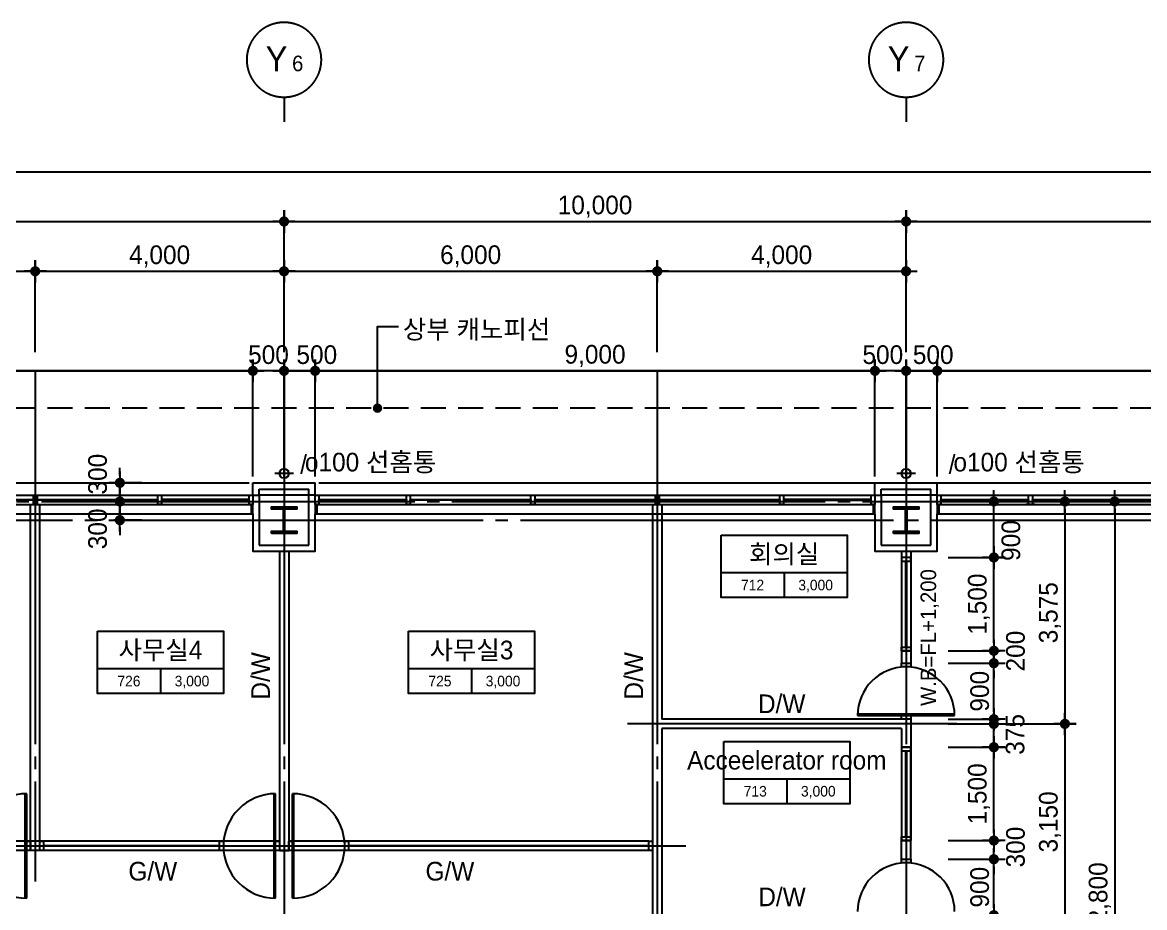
# Model space of a CAD drawing. Extents: x 14495256 to 14574135, y -1804798 to -1750552.
# Drawn here: x 14539051 to 14557090, y -1767776 to -1753549 of the extents above; entities that cross this region are included whole.
import ezdxf
from ezdxf.enums import TextEntityAlignment as Align

# ---------------------------------------------------------------- set-up
doc = ezdxf.new("R2010")
doc.units = 0
doc.header["$LTSCALE"] = 100
doc.header["$MEASUREMENT"] = 0
doc.header["$PDSIZE"] = -10
doc.linetypes.add('CEN', pattern=[66, 60, -2, 2, -2])
doc.linetypes.add('HIDD', pattern=[6, 4, -2])
doc.layers.get('0').update_dxf_attribs({"linetype": 'CONTINUOUS'})
doc.layers.get('Defpoints').update_dxf_attribs({"linetype": 'CONTINUOUS'})
for name, color, linetype in [('0-내벽고정식', 7, 'CONTINUOUS'), ('AXIS', 7, 'CEN'), ('CEN', 1, 'CEN'), ('col2', 3, 'CONTINUOUS'), ('DIM', 7, 'CONTINUOUS'), ('GB석고보드', 6, 'CONTINUOUS'), ('TEXT1', 7, 'CONTINUOUS'), ('TEXT2', 7, 'CONTINUOUS'), ('WALL-1', 7, 'CONTINUOUS'), ('WALL-UNKNOWN', 3, 'CONTINUOUS'), ('WID', 4, 'CONTINUOUS'), ('WINE', 8, 'CONTINUOUS'), ('우수드레인', 8, 'CONTINUOUS')]:
    doc.layers.add(name, color=color, linetype=linetype)
doc.styles.add('HY울를도M', font='HYWULM.TTF')
doc.styles.add('굴림', font='H2HDRM.TTF')
doc.styles.add('돋음', font='Dotum.ttf', dxfattribs={"height": 3})
doc.dimstyles.new('DIM100', dxfattribs={"dimtxt": 300, "dimasz": 120, "dimexe": 1, "dimexo": 100, "dimgap": 60, "dimtad": 1, "dimdec": 4, "dimzin": 0, "dimdsep": 46, "dimlunit": 6, "dimtxsty": '굴림', "dimblk": 'DOTT', "dimcen": 0.09, "dimadec": 0, "dimazin": 0, "dimtfac": 1, "dimtdec": 4, "dimtofl": 0, "dimtmove": 2, "dimatfit": 2, "dimldrblk": 'DOTT', "dimfxl": 1, "dimtolj": 1, "dimtzin": 0, "dimarcsym": 0})
doc.dimstyles.new('DIM50', dxfattribs={"dimscale": 50, "dimtxt": 3, "dimasz": 1.2, "dimexe": 1, "dimexo": 1, "dimgap": 0.6, "dimtad": 1, "dimdec": 4, "dimzin": 0, "dimdsep": 46, "dimlunit": 6, "dimtxsty": '굴림', "dimblk": 'DOTT', "dimcen": 0.09, "dimadec": 0, "dimazin": 0, "dimtfac": 1, "dimtdec": 4, "dimtofl": 0, "dimtmove": 2, "dimatfit": 2, "dimldrblk": 'DOTT', "dimfxl": 1, "dimtolj": 1, "dimtzin": 0, "dimarcsym": 0})

# ---------------------------------------------------------------- blocks, each defined once
blk = doc.blocks.new('DOTT')
for p, q in [((-1.5, 0), (1.5, 0)), ((0, 1.5), (0, -1.5))]:
    blk.add_line(p, q)
at = {"color": 6, "const_width": 0.68}
blk.add_lwpolyline([(-0.34, 0, 1), (0.34, 0, 1)], format="xyb", close=True, dxfattribs=at)
blk = doc.blocks.new('*D28')
at = {"layer": 'Defpoints', "color": 0, "lineweight": -3}
for p in [(14563256, -1755949), (14503256, -1759149), (14563256, -1759149)]:
    blk.add_point(p, dxfattribs=at)
at = {"layer": 'DIM', "color": 7, "lineweight": -2}
for p, q in [((14503256, -1758849), (14503256, -1755849)), ((14563256, -1758849), (14563256, -1755849)), ((14503376, -1755949), (14563136, -1755949))]:
    blk.add_line(p, q, dxfattribs=at)
at = {"layer": 'DIM', "color": 7, "lineweight": -2, "xscale": 120, "yscale": 120, "zscale": 120, "rotation": 180}
blk.add_blockref('DOTT', (14503256, -1755949), dxfattribs=at)
at = {"layer": 'DIM', "color": 7, "lineweight": -2, "xscale": 120, "yscale": 120, "zscale": 120}
blk.add_blockref('DOTT', (14563256, -1755949), dxfattribs=at)
at = {"layer": 'DIM', "color": 3, "insert": (14533256, -1755710), "char_height": 300, "attachment_point": 5, "style": '굴림'}
blk.add_mtext('\\A1;60,000', dxfattribs=at)
blk = doc.blocks.new('*D29')
at = {"layer": 'Defpoints', "color": 0, "lineweight": -3}
for p in [(14543256, -1756749), (14533256, -1759149), (14543256, -1759149)]:
    blk.add_point(p, dxfattribs=at)
at = {"layer": 'DIM', "color": 7, "lineweight": -2}
for p, q in [((14533256, -1758849), (14533256, -1756649)), ((14533376, -1756749), (14543136, -1756749)), ((14543256, -1758849), (14543256, -1756649))]:
    blk.add_line(p, q, dxfattribs=at)
at = {"layer": 'DIM', "color": 7, "lineweight": -2, "xscale": 120, "yscale": 120, "zscale": 120, "rotation": 180}
blk.add_blockref('DOTT', (14533256, -1756749), dxfattribs=at)
at = {"layer": 'DIM', "color": 7, "lineweight": -2, "xscale": 120, "yscale": 120, "zscale": 120}
blk.add_blockref('DOTT', (14543256, -1756749), dxfattribs=at)
at = {"layer": 'DIM', "color": 3, "insert": (14538256, -1756511), "char_height": 300, "attachment_point": 5, "style": '굴림'}
blk.add_mtext('\\A1;10,000', dxfattribs=at)
blk = doc.blocks.new('*D32')
at = {"layer": 'Defpoints', "color": 0, "lineweight": -3}
for p in [(14553256, -1756749), (14543256, -1759149), (14553256, -1759149)]:
    blk.add_point(p, dxfattribs=at)
at = {"layer": 'DIM', "color": 7, "lineweight": -2}
for p, q in [((14543256, -1758849), (14543256, -1756649)), ((14543376, -1756749), (14553136, -1756749)), ((14553256, -1758849), (14553256, -1756649))]:
    blk.add_line(p, q, dxfattribs=at)
at = {"layer": 'DIM', "color": 7, "lineweight": -2, "xscale": 120, "yscale": 120, "zscale": 120, "rotation": 180}
blk.add_blockref('DOTT', (14543256, -1756749), dxfattribs=at)
at = {"layer": 'DIM', "color": 7, "lineweight": -2, "xscale": 120, "yscale": 120, "zscale": 120}
blk.add_blockref('DOTT', (14553256, -1756749), dxfattribs=at)
at = {"layer": 'DIM', "color": 3, "insert": (14548256, -1756511), "char_height": 300, "attachment_point": 5, "style": '굴림'}
blk.add_mtext('\\A1;10,000', dxfattribs=at)
blk = doc.blocks.new('*D33')
at = {"layer": 'Defpoints', "color": 0, "lineweight": -3}
for p in [(14563256, -1756749), (14553256, -1759149), (14563256, -1759149)]:
    blk.add_point(p, dxfattribs=at)
at = {"layer": 'DIM', "color": 7, "lineweight": -2}
for p, q in [((14553256, -1758849), (14553256, -1756649)), ((14553376, -1756749), (14563136, -1756749)), ((14563256, -1758849), (14563256, -1756649))]:
    blk.add_line(p, q, dxfattribs=at)
at = {"layer": 'DIM', "color": 7, "lineweight": -2, "xscale": 120, "yscale": 120, "zscale": 120, "rotation": 180}
blk.add_blockref('DOTT', (14553256, -1756749), dxfattribs=at)
at = {"layer": 'DIM', "color": 7, "lineweight": -2, "xscale": 120, "yscale": 120, "zscale": 120}
blk.add_blockref('DOTT', (14563256, -1756749), dxfattribs=at)
at = {"layer": 'DIM', "color": 3, "insert": (14558256, -1756511), "char_height": 300, "attachment_point": 5, "style": '굴림'}
blk.add_mtext('\\A1;10,000', dxfattribs=at)
blk = doc.blocks.new('BOMBOM_S')
at = {"color": 7}
blk.add_line((0, 0.4), (0, 0), dxfattribs=at)
blk.add_lwpolyline([(-0.6, 1, 1), (0.6, 1, 1), (-0.6, 1, 1)], format="xyb", dxfattribs=at)
at = {"color": 1, "style": '돋음'}
for tag, p, height in [('X', (-0.295, 0.816), 0.4), ('N', (0.129, 0.816), 0.25)]:
    blk.add_attdef(tag, p, '', height=height, dxfattribs=at)
blk = doc.blocks.new('*D102')
at = {"layer": 'Defpoints', "color": 0, "lineweight": -3, "ltscale": 3}
for p in [(14542756, -1759149), (14542756, -1760949), (14543256, -1760949)]:
    blk.add_point(p, dxfattribs=at)
at = {"layer": 'DIM', "color": 7, "lineweight": -2, "ltscale": 3}
for p, q in [((14542756, -1760849), (14542756, -1759148)), ((14543136, -1759149), (14542876, -1759149)), ((14543256, -1760849), (14543256, -1759148))]:
    blk.add_line(p, q, dxfattribs=at)
at = {"layer": 'DIM', "color": 7, "lineweight": -2, "ltscale": 3, "xscale": 120, "yscale": 120, "zscale": 120, "rotation": 180}
blk.add_blockref('DOTT', (14542756, -1759149), dxfattribs=at)
at = {"layer": 'DIM', "color": 7, "lineweight": -2, "ltscale": 3, "xscale": 120, "yscale": 120, "zscale": 120}
blk.add_blockref('DOTT', (14543256, -1759149), dxfattribs=at)
at = {"layer": 'DIM', "color": 3, "ltscale": 3, "insert": (14543006, -1758891), "char_height": 300, "attachment_point": 5, "style": '굴림'}
blk.add_mtext('\\A1;500', dxfattribs=at)
blk = doc.blocks.new('aw-9000-300')
at = {"layer": 'WID'}
for points in [[(0, 0), (60, 0), (60, -150), (0, -150)], [(0, -300), (30, -300), (30, -150), (0, -150)], [(1470, -69), (1470, -81), (60, -81), (60, -69)], [(1470, 0), (1530, 0), (1530, -150), (1470, -150)], [(3470, -69), (3470, -81), (1530, -81), (1530, -69)], [(3470, 0), (3530, 0), (3530, -150), (3470, -150)], [(5470, -69), (5470, -81), (3530, -81), (3530, -69)], [(5470, 0), (5530, 0), (5530, -150), (5470, -150)], [(7470, -69), (7470, -81), (5530, -81), (5530, -69)], [(7470, 0), (7530, 0), (7530, -150), (7470, -150)], [(7530, -69), (7530, -81), (8940, -81), (8940, -69)], [(8940, 0), (9000, 0), (9000, -150), (8940, -150)], [(8970, -300), (9000, -300), (9000, -150), (8970, -150)]]:
    blk.add_lwpolyline(points, close=True, dxfattribs=at)
at = {"layer": 'WINE'}
for p, q in [((0, 0), (9000, 0)), ((0, -150), (9000, -150)), ((0, -300), (9000, -300))]:
    blk.add_line(p, q, dxfattribs=at)
blk = doc.blocks.new('*D113')
at = {"layer": 'Defpoints', "color": 0, "lineweight": -3, "ltscale": 3}
for p in [(14542756, -1759149), (14533756, -1760949), (14542756, -1760949)]:
    blk.add_point(p, dxfattribs=at)
at = {"layer": 'DIM', "color": 7, "lineweight": -2, "ltscale": 3}
for p, q in [((14533756, -1760849), (14533756, -1759148)), ((14533876, -1759149), (14542636, -1759149)), ((14542756, -1760849), (14542756, -1759148))]:
    blk.add_line(p, q, dxfattribs=at)
at = {"layer": 'DIM', "color": 7, "lineweight": -2, "ltscale": 3, "xscale": 120, "yscale": 120, "zscale": 120, "rotation": 180}
blk.add_blockref('DOTT', (14533756, -1759149), dxfattribs=at)
at = {"layer": 'DIM', "color": 7, "lineweight": -2, "ltscale": 3, "xscale": 120, "yscale": 120, "zscale": 120}
blk.add_blockref('DOTT', (14542756, -1759149), dxfattribs=at)
at = {"layer": 'DIM', "color": 3, "ltscale": 3, "insert": (14538256, -1758911), "char_height": 300, "attachment_point": 5, "style": '굴림'}
blk.add_mtext('\\A1;9,000', dxfattribs=at)
blk = doc.blocks.new('*D142')
at = {"layer": 'Defpoints', "color": 0, "lineweight": -3}
for p in [(14553256, -1757549), (14549256, -1759149), (14553256, -1759149)]:
    blk.add_point(p, dxfattribs=at)
at = {"layer": 'DIM', "color": 7, "lineweight": -2}
for p, q in [((14549256, -1758849), (14549256, -1757449)), ((14553256, -1758849), (14553256, -1757449)), ((14549376, -1757549), (14553136, -1757549))]:
    blk.add_line(p, q, dxfattribs=at)
at = {"layer": 'DIM', "color": 7, "lineweight": -2, "xscale": 120, "yscale": 120, "zscale": 120, "rotation": 180}
blk.add_blockref('DOTT', (14549256, -1757549), dxfattribs=at)
at = {"layer": 'DIM', "color": 7, "lineweight": -2, "xscale": 120, "yscale": 120, "zscale": 120}
blk.add_blockref('DOTT', (14553256, -1757549), dxfattribs=at)
at = {"layer": 'DIM', "color": 3, "insert": (14551256, -1757311), "char_height": 300, "attachment_point": 5, "style": '굴림'}
blk.add_mtext('\\A1;4,000', dxfattribs=at)
blk = doc.blocks.new('*D143')
at = {"layer": 'Defpoints', "color": 0, "lineweight": -3}
for p in [(14549256, -1757549), (14543256, -1759149), (14549256, -1759149)]:
    blk.add_point(p, dxfattribs=at)
at = {"layer": 'DIM', "color": 7, "lineweight": -2}
for p, q in [((14543256, -1758849), (14543256, -1757449)), ((14549256, -1758849), (14549256, -1757449)), ((14543376, -1757549), (14549136, -1757549))]:
    blk.add_line(p, q, dxfattribs=at)
at = {"layer": 'DIM', "color": 7, "lineweight": -2, "xscale": 120, "yscale": 120, "zscale": 120, "rotation": 180}
blk.add_blockref('DOTT', (14543256, -1757549), dxfattribs=at)
at = {"layer": 'DIM', "color": 7, "lineweight": -2, "xscale": 120, "yscale": 120, "zscale": 120}
blk.add_blockref('DOTT', (14549256, -1757549), dxfattribs=at)
at = {"layer": 'DIM', "color": 3, "insert": (14546256, -1757310), "char_height": 300, "attachment_point": 5, "style": '굴림'}
blk.add_mtext('\\A1;6,000', dxfattribs=at)
blk = doc.blocks.new('*D144')
at = {"layer": 'Defpoints', "color": 0, "lineweight": -3}
for p in [(14543256, -1757549), (14539256, -1759149), (14543256, -1759149)]:
    blk.add_point(p, dxfattribs=at)
at = {"layer": 'DIM', "color": 7, "lineweight": -2}
for p, q in [((14539256, -1758849), (14539256, -1757449)), ((14543256, -1758849), (14543256, -1757449)), ((14539376, -1757549), (14543136, -1757549))]:
    blk.add_line(p, q, dxfattribs=at)
at = {"layer": 'DIM', "color": 7, "lineweight": -2, "xscale": 120, "yscale": 120, "zscale": 120, "rotation": 180}
blk.add_blockref('DOTT', (14539256, -1757549), dxfattribs=at)
at = {"layer": 'DIM', "color": 7, "lineweight": -2, "xscale": 120, "yscale": 120, "zscale": 120}
blk.add_blockref('DOTT', (14543256, -1757549), dxfattribs=at)
at = {"layer": 'DIM', "color": 3, "insert": (14541256, -1757311), "char_height": 300, "attachment_point": 5, "style": '굴림'}
blk.add_mtext('\\A1;4,000', dxfattribs=at)
blk = doc.blocks.new('*D146')
at = {"layer": 'Defpoints', "color": 0, "lineweight": -3, "ltscale": 3}
for p in [(14552756, -1759149), (14543756, -1760949), (14552756, -1760949)]:
    blk.add_point(p, dxfattribs=at)
at = {"layer": 'DIM', "color": 7, "lineweight": -2, "ltscale": 3}
for p, q in [((14543756, -1760849), (14543756, -1759148)), ((14543876, -1759149), (14552636, -1759149)), ((14552756, -1760849), (14552756, -1759148))]:
    blk.add_line(p, q, dxfattribs=at)
at = {"layer": 'DIM', "color": 7, "lineweight": -2, "ltscale": 3, "xscale": 120, "yscale": 120, "zscale": 120, "rotation": 180}
blk.add_blockref('DOTT', (14543756, -1759149), dxfattribs=at)
at = {"layer": 'DIM', "color": 7, "lineweight": -2, "ltscale": 3, "xscale": 120, "yscale": 120, "zscale": 120}
blk.add_blockref('DOTT', (14552756, -1759149), dxfattribs=at)
at = {"layer": 'DIM', "color": 3, "ltscale": 3, "insert": (14548256, -1758911), "char_height": 300, "attachment_point": 5, "style": '굴림'}
blk.add_mtext('\\A1;9,000', dxfattribs=at)
blk = doc.blocks.new('*D147')
at = {"layer": 'Defpoints', "color": 0, "lineweight": -3, "ltscale": 3}
for p in [(14552756, -1759149), (14552756, -1760949), (14553256, -1760949)]:
    blk.add_point(p, dxfattribs=at)
at = {"layer": 'DIM', "color": 7, "lineweight": -2, "ltscale": 3}
for p, q in [((14552756, -1760849), (14552756, -1759148)), ((14553136, -1759149), (14552876, -1759149)), ((14553256, -1760849), (14553256, -1759148))]:
    blk.add_line(p, q, dxfattribs=at)
at = {"layer": 'DIM', "color": 7, "lineweight": -2, "ltscale": 3, "xscale": 120, "yscale": 120, "zscale": 120, "rotation": 180}
blk.add_blockref('DOTT', (14552756, -1759149), dxfattribs=at)
at = {"layer": 'DIM', "color": 7, "lineweight": -2, "ltscale": 3, "xscale": 120, "yscale": 120, "zscale": 120}
blk.add_blockref('DOTT', (14553256, -1759149), dxfattribs=at)
at = {"layer": 'DIM', "color": 3, "ltscale": 3, "insert": (14552882, -1758891), "char_height": 300, "attachment_point": 5, "style": '굴림'}
blk.add_mtext('\\A1;500', dxfattribs=at)
blk = doc.blocks.new('*D148')
at = {"layer": 'Defpoints', "color": 0, "lineweight": -3, "ltscale": 3}
for p in [(14562756, -1759149), (14553756, -1760949), (14562756, -1760949)]:
    blk.add_point(p, dxfattribs=at)
at = {"layer": 'DIM', "color": 7, "lineweight": -2, "ltscale": 3}
for p, q in [((14553756, -1760849), (14553756, -1759148)), ((14553876, -1759149), (14562636, -1759149)), ((14562756, -1760849), (14562756, -1759148))]:
    blk.add_line(p, q, dxfattribs=at)
at = {"layer": 'DIM', "color": 7, "lineweight": -2, "ltscale": 3, "xscale": 120, "yscale": 120, "zscale": 120, "rotation": 180}
blk.add_blockref('DOTT', (14553756, -1759149), dxfattribs=at)
at = {"layer": 'DIM', "color": 7, "lineweight": -2, "ltscale": 3, "xscale": 120, "yscale": 120, "zscale": 120}
blk.add_blockref('DOTT', (14562756, -1759149), dxfattribs=at)
at = {"layer": 'DIM', "color": 3, "ltscale": 3, "insert": (14558256, -1758911), "char_height": 300, "attachment_point": 5, "style": '굴림'}
blk.add_mtext('\\A1;9,000', dxfattribs=at)
blk = doc.blocks.new('*D149')
at = {"layer": 'Defpoints', "color": 0, "lineweight": -3, "ltscale": 3}
for p in [(14553756, -1759149), (14553256, -1760949), (14553756, -1760949)]:
    blk.add_point(p, dxfattribs=at)
at = {"layer": 'DIM', "color": 7, "lineweight": -2, "ltscale": 3}
for p, q in [((14553256, -1760849), (14553256, -1759148)), ((14553376, -1759149), (14553636, -1759149)), ((14553756, -1760849), (14553756, -1759148))]:
    blk.add_line(p, q, dxfattribs=at)
at = {"layer": 'DIM', "color": 7, "lineweight": -2, "ltscale": 3, "xscale": 120, "yscale": 120, "zscale": 120, "rotation": 180}
blk.add_blockref('DOTT', (14553256, -1759149), dxfattribs=at)
at = {"layer": 'DIM', "color": 7, "lineweight": -2, "ltscale": 3, "xscale": 120, "yscale": 120, "zscale": 120}
blk.add_blockref('DOTT', (14553756, -1759149), dxfattribs=at)
at = {"layer": 'DIM', "color": 3, "ltscale": 3, "insert": (14553692, -1758891), "char_height": 300, "attachment_point": 5, "style": '굴림'}
blk.add_mtext('\\A1;500', dxfattribs=at)
blk = doc.blocks.new('*D152')
at = {"layer": 'Defpoints', "color": 0, "lineweight": -3, "ltscale": 3}
for p in [(14543756, -1759149), (14543256, -1760849), (14543756, -1760949)]:
    blk.add_point(p, dxfattribs=at)
at = {"layer": 'DIM', "color": 7, "lineweight": -2, "ltscale": 3}
for p, q in [((14543256, -1760749), (14543256, -1759148)), ((14543376, -1759149), (14543636, -1759149)), ((14543756, -1760849), (14543756, -1759148))]:
    blk.add_line(p, q, dxfattribs=at)
at = {"layer": 'DIM', "color": 7, "lineweight": -2, "ltscale": 3, "xscale": 120, "yscale": 120, "zscale": 120, "rotation": 180}
blk.add_blockref('DOTT', (14543256, -1759149), dxfattribs=at)
at = {"layer": 'DIM', "color": 7, "lineweight": -2, "ltscale": 3, "xscale": 120, "yscale": 120, "zscale": 120}
blk.add_blockref('DOTT', (14543756, -1759149), dxfattribs=at)
at = {"layer": 'DIM', "color": 3, "ltscale": 3, "insert": (14543783, -1758891), "char_height": 300, "attachment_point": 5, "style": '굴림'}
blk.add_mtext('\\A1;500', dxfattribs=at)
blk = doc.blocks.new('*D156')
at = {"layer": 'Defpoints', "color": 0, "lineweight": -3}
for p in [(14540618, -1760949), (14541268, -1760949), (14541268, -1761249)]:
    blk.add_point(p, dxfattribs=at)
at = {"layer": 'DIM', "color": 7, "lineweight": -2}
for p, q in [((14540618, -1760829), (14540618, -1760709)), ((14540968, -1760949), (14540518, -1760949)), ((14540968, -1761249), (14540518, -1761249)), ((14540618, -1761369), (14540618, -1761489))]:
    blk.add_line(p, q, dxfattribs=at)
at = {"layer": 'DIM', "color": 7, "lineweight": -2, "xscale": 120, "yscale": 120, "zscale": 120}
for p, rotation in [((14540618, -1760949), 270), ((14540618, -1761249), 90)]:
    blk.add_blockref('DOTT', p, dxfattribs=dict(at, rotation=rotation))
at = {"layer": 'DIM', "color": 3, "insert": (14540260, -1760810), "char_height": 300, "attachment_point": 5, "rotation": 90, "style": '굴림'}
blk.add_mtext('\\A1;300', dxfattribs=at)
blk = doc.blocks.new('*D166')
at = {"layer": 'Defpoints', "color": 0, "lineweight": -3}
for p in [(14553756, -1761249), (14553631, -1774049), (14556609, -1774049)]:
    blk.add_point(p, dxfattribs=at)
at = {"layer": 'DIM', "color": 7, "lineweight": -2}
for p, q in [((14554056, -1761249), (14556709, -1761249)), ((14556609, -1761369), (14556609, -1773929)), ((14553931, -1774049), (14556709, -1774049))]:
    blk.add_line(p, q, dxfattribs=at)
at = {"layer": 'DIM', "color": 7, "lineweight": -2, "xscale": 120, "yscale": 120, "zscale": 120}
for p, rotation in [((14556609, -1761249), 90), ((14556609, -1774049), 270)]:
    blk.add_blockref('DOTT', p, dxfattribs=dict(at, rotation=rotation))
at = {"layer": 'DIM', "color": 3, "insert": (14556370, -1767649), "char_height": 300, "attachment_point": 5, "rotation": 90, "style": '굴림'}
blk.add_mtext('\\A1;12,800', dxfattribs=at)
blk = doc.blocks.new('*D167')
at = {"layer": 'Defpoints', "color": 0, "lineweight": -3}
for p in [(14553756, -1761249), (14554070, -1764824), (14555809, -1764824)]:
    blk.add_point(p, dxfattribs=at)
at = {"layer": 'DIM', "color": 7, "lineweight": -2}
for p, q in [((14554056, -1761249), (14555909, -1761249)), ((14555809, -1761369), (14555809, -1764704)), ((14554370, -1764824), (14555909, -1764824))]:
    blk.add_line(p, q, dxfattribs=at)
at = {"layer": 'DIM', "color": 7, "lineweight": -2, "xscale": 120, "yscale": 120, "zscale": 120}
for p, rotation in [((14555809, -1761249), 90), ((14555809, -1764824), 270)]:
    blk.add_blockref('DOTT', p, dxfattribs=dict(at, rotation=rotation))
at = {"layer": 'DIM', "color": 3, "insert": (14555570, -1763037), "char_height": 300, "attachment_point": 5, "rotation": 90, "style": '굴림'}
blk.add_mtext('\\A1;3,575', dxfattribs=at)
blk = doc.blocks.new('*D168')
at = {"layer": 'Defpoints', "color": 0, "lineweight": -3}
for p in [(14554070, -1764824), (14554070, -1767974), (14555809, -1767974)]:
    blk.add_point(p, dxfattribs=at)
at = {"layer": 'DIM', "color": 7, "lineweight": -2}
for p, q in [((14554370, -1764824), (14555909, -1764824)), ((14555809, -1764944), (14555809, -1767854)), ((14554370, -1767974), (14555909, -1767974))]:
    blk.add_line(p, q, dxfattribs=at)
at = {"layer": 'DIM', "color": 7, "lineweight": -2, "xscale": 120, "yscale": 120, "zscale": 120}
for p, rotation in [((14555809, -1764824), 90), ((14555809, -1767974), 270)]:
    blk.add_blockref('DOTT', p, dxfattribs=dict(at, rotation=rotation))
at = {"layer": 'DIM', "color": 3, "insert": (14555570, -1766399), "char_height": 300, "attachment_point": 5, "rotation": 90, "style": '굴림'}
blk.add_mtext('\\A1;3,150', dxfattribs=at)
blk = doc.blocks.new('*D170')
at = {"layer": 'Defpoints', "color": 0, "lineweight": -3}
for p in [(14553631, -1762149), (14554667, -1762149), (14553631, -1763649)]:
    blk.add_point(p, dxfattribs=at)
at = {"layer": 'DIM', "color": 7, "lineweight": -2}
for p, q in [((14553931, -1762149), (14554767, -1762149)), ((14554667, -1763529), (14554667, -1762269)), ((14553931, -1763649), (14554767, -1763649))]:
    blk.add_line(p, q, dxfattribs=at)
at = {"layer": 'DIM', "color": 7, "lineweight": -2, "xscale": 120, "yscale": 120, "zscale": 120}
for p, rotation in [((14554667, -1762149), 90), ((14554667, -1763649), 270)]:
    blk.add_blockref('DOTT', p, dxfattribs=dict(at, rotation=rotation))
at = {"layer": 'DIM', "color": 3, "insert": (14554428, -1762899), "char_height": 300, "attachment_point": 5, "rotation": 90, "style": '굴림'}
blk.add_mtext('\\A1;1,500', dxfattribs=at)
blk = doc.blocks.new('*D171')
at = {"layer": 'Defpoints', "color": 0, "lineweight": -3}
for p in [(14553631, -1765199), (14554667, -1765199), (14553631, -1766699)]:
    blk.add_point(p, dxfattribs=at)
at = {"layer": 'DIM', "color": 7, "lineweight": -2}
for p, q in [((14553931, -1765199), (14554767, -1765199)), ((14554667, -1766579), (14554667, -1765319)), ((14553931, -1766699), (14554767, -1766699))]:
    blk.add_line(p, q, dxfattribs=at)
at = {"layer": 'DIM', "color": 7, "lineweight": -2, "xscale": 120, "yscale": 120, "zscale": 120}
for p, rotation in [((14554667, -1765199), 90), ((14554667, -1766699), 270)]:
    blk.add_blockref('DOTT', p, dxfattribs=dict(at, rotation=rotation))
at = {"layer": 'DIM', "color": 3, "insert": (14554428, -1765949), "char_height": 300, "attachment_point": 5, "rotation": 90, "style": '굴림'}
blk.add_mtext('\\A1;1,500', dxfattribs=at)
blk = doc.blocks.new('TT1')
at = {"layer": 'TEXT1'}
for p, q in [((-1013, -600), (1013, -600)), ((0, -600), (0, -1000))]:
    blk.add_line(p, q, dxfattribs=at)
blk.add_lwpolyline([(-1013, 0), (1013, 0), (1013, -1000), (-1013, -1000)], close=True, dxfattribs=at)
blk = doc.blocks.new('*D175')
at = {"layer": 'Defpoints', "color": 0, "lineweight": -3}
for p in [(14539256, -1757549), (14533706, -1759149), (14539256, -1759149)]:
    blk.add_point(p, dxfattribs=at)
at = {"layer": 'DIM', "color": 7, "lineweight": -2}
for p, q in [((14533706, -1758849), (14533706, -1757449)), ((14539256, -1758849), (14539256, -1757449)), ((14533826, -1757549), (14539136, -1757549))]:
    blk.add_line(p, q, dxfattribs=at)
at = {"layer": 'DIM', "color": 7, "lineweight": -2, "xscale": 120, "yscale": 120, "zscale": 120, "rotation": 180}
blk.add_blockref('DOTT', (14533706, -1757549), dxfattribs=at)
at = {"layer": 'DIM', "color": 7, "lineweight": -2, "xscale": 120, "yscale": 120, "zscale": 120}
blk.add_blockref('DOTT', (14539256, -1757549), dxfattribs=at)
at = {"layer": 'DIM', "color": 3, "insert": (14536481, -1757311), "char_height": 300, "attachment_point": 5, "style": '굴림'}
blk.add_mtext('\\A1;5,550', dxfattribs=at)
blk = doc.blocks.new('*D179')
at = {"layer": 'Defpoints', "color": 0, "lineweight": -3}
for p in [(14553631, -1766999), (14554667, -1766999), (14553631, -1767899)]:
    blk.add_point(p, dxfattribs=at)
at = {"layer": 'DIM', "color": 7, "lineweight": -2}
for p, q in [((14553931, -1766999), (14554767, -1766999)), ((14554667, -1767779), (14554667, -1767119)), ((14553931, -1767899), (14554767, -1767899))]:
    blk.add_line(p, q, dxfattribs=at)
at = {"layer": 'DIM', "color": 7, "lineweight": -2, "xscale": 120, "yscale": 120, "zscale": 120}
for p, rotation in [((14554667, -1766999), 90), ((14554667, -1767899), 270)]:
    blk.add_blockref('DOTT', p, dxfattribs=dict(at, rotation=rotation))
at = {"layer": 'DIM', "color": 3, "insert": (14554440, -1767449), "char_height": 300, "attachment_point": 5, "rotation": 90, "style": '굴림'}
blk.add_mtext('\\A1;900', dxfattribs=at)
blk = doc.blocks.new('*D180')
at = {"layer": 'Defpoints', "color": 0, "lineweight": -3}
for p in [(14553631, -1766699), (14554667, -1766699), (14553631, -1766999)]:
    blk.add_point(p, dxfattribs=at)
at = {"layer": 'DIM', "color": 7, "lineweight": -2}
for p, q in [((14554667, -1766579), (14554667, -1766459)), ((14553931, -1766699), (14554767, -1766699)), ((14553931, -1766999), (14554767, -1766999)), ((14554667, -1767119), (14554667, -1767239))]:
    blk.add_line(p, q, dxfattribs=at)
at = {"layer": 'DIM', "color": 7, "lineweight": -2, "xscale": 120, "yscale": 120, "zscale": 120}
for p, rotation in [((14554667, -1766699), 270), ((14554667, -1766999), 90)]:
    blk.add_blockref('DOTT', p, dxfattribs=dict(at, rotation=rotation))
at = {"layer": 'DIM', "color": 3, "insert": (14555016, -1766804), "char_height": 300, "attachment_point": 5, "rotation": 90, "style": '굴림'}
blk.add_mtext('\\A1;300', dxfattribs=at)
blk = doc.blocks.new('*D181')
at = {"layer": 'Defpoints', "color": 0, "lineweight": -3}
for p in [(14553631, -1764824), (14554667, -1764824), (14553631, -1765199)]:
    blk.add_point(p, dxfattribs=at)
at = {"layer": 'DIM', "color": 7, "lineweight": -2}
for p, q in [((14553931, -1764824), (14554767, -1764824)), ((14554667, -1765079), (14554667, -1764944)), ((14553931, -1765199), (14554767, -1765199))]:
    blk.add_line(p, q, dxfattribs=at)
at = {"layer": 'DIM', "color": 7, "lineweight": -2, "xscale": 120, "yscale": 120, "zscale": 120}
for p, rotation in [((14554667, -1764824), 90), ((14554667, -1765199), 270)]:
    blk.add_blockref('DOTT', p, dxfattribs=dict(at, rotation=rotation))
at = {"layer": 'DIM', "color": 3, "insert": (14555009, -1764993), "char_height": 300, "attachment_point": 5, "rotation": 90, "style": '굴림'}
blk.add_mtext('\\A1;375', dxfattribs=at)
blk = doc.blocks.new('*D182')
at = {"layer": 'Defpoints', "color": 0, "lineweight": -3}
for p in [(14553631, -1763849), (14554667, -1763849), (14553631, -1764749)]:
    blk.add_point(p, dxfattribs=at)
at = {"layer": 'DIM', "color": 7, "lineweight": -2}
for p, q in [((14553931, -1763849), (14554767, -1763849)), ((14554667, -1764629), (14554667, -1763969)), ((14553931, -1764749), (14554767, -1764749))]:
    blk.add_line(p, q, dxfattribs=at)
at = {"layer": 'DIM', "color": 7, "lineweight": -2, "xscale": 120, "yscale": 120, "zscale": 120}
for p, rotation in [((14554667, -1763849), 90), ((14554667, -1764749), 270)]:
    blk.add_blockref('DOTT', p, dxfattribs=dict(at, rotation=rotation))
at = {"layer": 'DIM', "color": 3, "insert": (14554440, -1764299), "char_height": 300, "attachment_point": 5, "rotation": 90, "style": '굴림'}
blk.add_mtext('\\A1;900', dxfattribs=at)
blk = doc.blocks.new('*D183')
at = {"layer": 'Defpoints', "color": 0, "lineweight": -3}
for p in [(14553631, -1763649), (14554667, -1763649), (14553631, -1763849)]:
    blk.add_point(p, dxfattribs=at)
at = {"layer": 'DIM', "color": 7, "lineweight": -2}
for p, q in [((14554667, -1763529), (14554667, -1763409)), ((14553931, -1763649), (14554767, -1763649)), ((14553931, -1763849), (14554767, -1763849)), ((14554667, -1763969), (14554667, -1764089))]:
    blk.add_line(p, q, dxfattribs=at)
at = {"layer": 'DIM', "color": 7, "lineweight": -2, "xscale": 120, "yscale": 120, "zscale": 120}
for p, rotation in [((14554667, -1763649), 270), ((14554667, -1763849), 90)]:
    blk.add_blockref('DOTT', p, dxfattribs=dict(at, rotation=rotation))
at = {"layer": 'DIM', "color": 3, "insert": (14555016, -1763654), "char_height": 300, "attachment_point": 5, "rotation": 90, "style": '굴림'}
blk.add_mtext('\\A1;200', dxfattribs=at)
blk = doc.blocks.new('*D184')
at = {"layer": 'Defpoints', "color": 0, "lineweight": -3}
for p in [(14553956, -1761249), (14554667, -1761249), (14553631, -1762149)]:
    blk.add_point(p, dxfattribs=at)
at = {"layer": 'DIM', "color": 7, "lineweight": -2}
for p, q in [((14554256, -1761249), (14554767, -1761249)), ((14554667, -1762029), (14554667, -1761369)), ((14553931, -1762149), (14554767, -1762149))]:
    blk.add_line(p, q, dxfattribs=at)
at = {"layer": 'DIM', "color": 7, "lineweight": -2, "xscale": 120, "yscale": 120, "zscale": 120}
for p, rotation in [((14554667, -1761249), 90), ((14554667, -1762149), 270)]:
    blk.add_blockref('DOTT', p, dxfattribs=dict(at, rotation=rotation))
at = {"layer": 'DIM', "color": 3, "insert": (14554942, -1761877), "char_height": 300, "attachment_point": 5, "rotation": 90, "style": '굴림'}
blk.add_mtext('\\A1;900', dxfattribs=at)
blk = doc.blocks.new('*D202')
at = {"layer": 'Defpoints', "color": 0, "lineweight": -3}
for p in [(14541268, -1761249), (14540618, -1761549), (14541268, -1761549)]:
    blk.add_point(p, dxfattribs=at)
at = {"layer": 'DIM', "color": 7, "lineweight": -2}
for p, q in [((14540618, -1761129), (14540618, -1761009)), ((14540968, -1761249), (14540518, -1761249)), ((14540968, -1761549), (14540518, -1761549)), ((14540618, -1761669), (14540618, -1761789))]:
    blk.add_line(p, q, dxfattribs=at)
at = {"layer": 'DIM', "color": 7, "lineweight": -2, "xscale": 120, "yscale": 120, "zscale": 120}
for p, rotation in [((14540618, -1761249), 270), ((14540618, -1761549), 90)]:
    blk.add_blockref('DOTT', p, dxfattribs=dict(at, rotation=rotation))
at = {"layer": 'DIM', "color": 3, "insert": (14540260, -1761689), "char_height": 300, "attachment_point": 5, "rotation": 90, "style": '굴림'}
blk.add_mtext('\\A1;300', dxfattribs=at)

msp = doc.modelspace()

# ---------------------------------------------------------------- linework, layer by layer
at = {"layer": '0-내벽고정식'}
for p, q in [((14539181.21252, -1766860.85844), (14539181.21252, -1761299.19177)), ((14539181.21252, -1761299.19177), (14539331.21252, -1761299.19177)), ((14539331.21252, -1766860.85844), (14539331.21252, -1761299.19177)), ((14549181.21252, -1761299.19177), (14549181.21252, -1767049.19177)), ((14549181.21252, -1761299.19177), (14549331.21252, -1761299.19177)), ((14549331.21252, -1761299.19177), (14549331.21252, -1764749.0184)), ((14555331.21252, -1761299.19177), (14555181.21252, -1761299.19177)), ((14543181.21211, -1762049.19177), (14543181.21211, -1766860.85844)), ((14543331.21211, -1762049.19177), (14543331.21211, -1766860.85844)), ((14553181.21252, -1762049.19177), (14553181.21252, -1762149.19177)), ((14553331.21252, -1762149.19177), (14553181.21252, -1762149.19177)), ((14553331.21252, -1762049.19177), (14553331.21252, -1762149.19177)), ((14553181.21252, -1763649.19177), (14553181.21252, -1763849.0184)), ((14553181.21252, -1763649.19177), (14553331.21252, -1763649.19177)), ((14553181.21252, -1763649.19177), (14553331.21252, -1763649.19177)), ((14553331.21252, -1763649.19177), (14553331.21252, -1763849.0184)), ((14553181.21252, -1763849.0184), (14553331.21252, -1763849.0184)), ((14553331.21252, -1764749.0184), (14549331.21252, -1764749.0184)), ((14553331.21252, -1764749.0184), (14553331.21252, -1765199.0184)), ((14549331.21252, -1764899.0184), (14549331.21252, -1767049.19177)), ((14553181.21252, -1764899.0184), (14549331.21252, -1764899.0184)), ((14553181.21252, -1764899.0184), (14553181.21252, -1765199.0184)), ((14553181.21252, -1764959.0184), (14553181.21252, -1765229.0184)), ((14553331.21252, -1765199.0184), (14553181.21252, -1765199.0184)), ((14553181.21252, -1765199.0184), (14553181.21252, -1766699.0184)), ((14553181.21252, -1765199.0184), (14553331.21252, -1765199.0184)), ((14553331.21252, -1766699.0184), (14553331.21252, -1765199.0184)), ((14553181.21252, -1766699.0184), (14553331.21252, -1766699.0184)), ((14553181.21252, -1766699.0184), (14553331.21252, -1766699.0184)), ((14553181.21252, -1766999.0184), (14553181.21252, -1766699.0184)), ((14553331.21252, -1766999.0184), (14553331.21252, -1766699.0184)), ((14543181.21211, -1766860.85844), (14543331.21211, -1766860.85844)), ((14549181.21252, -1767049.19177), (14549181.21252, -1773974.19177)), ((14549331.21252, -1767049.19177), (14549331.21252, -1767899.0184)), ((14553181.21252, -1766999.0184), (14553331.21252, -1766999.0184))]:
    msp.add_line(p, q, dxfattribs=at)
for points in [[(14542756.21211, -1761449.19177), (14542756.21211, -1762049.19177), (14543756.21211, -1762049.19177), (14543756.21211, -1761449.19177)], [(14552756.21252, -1761449.19177), (14552756.21252, -1762049.19177), (14553756.21252, -1762049.19177), (14553756.21252, -1761449.19177)]]:
    msp.add_lwpolyline(points, dxfattribs=at)
at = {"layer": 'CEN', "linetype": 'CEN'}
for p, q in [((14539256.21252, -1759149.19177), (14539256.21252, -1767355.97975)), ((14543256.21252, -1759149.19177), (14543256.21252, -1799049.19177)), ((14549256.21252, -1759149.19177), (14549256.21252, -1775278.75636)), ((14553256.21252, -1759149.19177), (14553256.21252, -1761949.19177)), ((14553256.21252, -1759149.19177), (14553256.21252, -1799049.19177)), ((14532756.21058, -1761249.19177), (14564856.21252, -1761249.19177)), ((14500856.21252, -1761549.19177), (14564856.21252, -1761549.19177)), ((14554070.13608, -1764824.0184), (14548779.33856, -1764824.0184)), ((14531817.9324, -1766785.85844), (14549714.28641, -1766785.85844))]:
    msp.add_line(p, q, dxfattribs=at)
at = {"layer": 'col2'}
for points in [[(14543052.71211, -1761763.19177), (14543052.71211, -1761728.19177), (14543246.21211, -1761728.19177), (14543246.21211, -1761370.19177), (14543052.71211, -1761370.19177), (14543052.71211, -1761335.19177), (14543459.71211, -1761335.19177), (14543459.71211, -1761370.19177), (14543266.21211, -1761370.19177), (14543266.21211, -1761728.19177), (14543459.71211, -1761728.19177), (14543459.71211, -1761763.19177)], [(14553052.71252, -1761763.19177), (14553052.71252, -1761728.19177), (14553246.21252, -1761728.19177), (14553246.21252, -1761370.19177), (14553052.71252, -1761370.19177), (14553052.71252, -1761335.19177), (14553459.71252, -1761335.19177), (14553459.71252, -1761370.19177), (14553266.21252, -1761370.19177), (14553266.21252, -1761728.19177), (14553459.71252, -1761728.19177), (14553459.71252, -1761763.19177)]]:
    msp.add_lwpolyline(points, close=True, dxfattribs=at)
at = {"layer": 'Defpoints', "color": 76}
msp.add_lwpolyline([(14500856.21252, -1799049.19177), (14564856.21252, -1799049.19177), (14564856.21252, -1759149.19177), (14500856.21252, -1759149.19177)], close=True, dxfattribs=at)
at = {"layer": 'GB석고보드', "linetype": 'CEN'}
for points in [[(14543656.21211, -1761949.19177), (14543656.21211, -1761149.19177), (14542856.21211, -1761149.19177), (14542856.21211, -1761949.19177)], [(14553656.21252, -1761949.19177), (14553656.21252, -1761149.19177), (14552856.21252, -1761149.19177), (14552856.21252, -1761949.19177)]]:
    msp.add_lwpolyline(points, close=True, dxfattribs=at)
at = {"layer": 'TEXT1'}
msp.add_lwpolyline([(14544758.95655, -1759749.19177), (14544758.95655, -1758434.37395), (14545095.95655, -1758434.37395)], dxfattribs=at)
at = {"layer": 'TEXT1', "const_width": 75}
msp.add_lwpolyline([(14544758.95655, -1759786.69177, 1), (14544758.95655, -1759711.69177, 1)], format="xyb", close=True, dxfattribs=at)
at = {"layer": 'WALL-1', "color": 6, "linetype": 'HIDD'}
msp.add_lwpolyline([(14553856.21252, -1793349.19177), (14565056.21252, -1793349.19177), (14565056.21252, -1759749.19177), (14531456.21252, -1759749.19177), (14531456.21252, -1763349.19177), (14532756.21252, -1763349.19177)], dxfattribs=at)
at = {"layer": 'WALL-UNKNOWN', "color": 4}
for p, q in [((14542756.21211, -1760949.19177), (14543756.21211, -1760949.19177)), ((14542756.21211, -1761149.19177), (14542756.21211, -1760949.19177)), ((14542856.21211, -1761049.19177), (14543656.21211, -1761049.19177)), ((14542856.21211, -1761149.19177), (14542856.21211, -1761049.19177)), ((14543656.21211, -1761149.19177), (14543656.21211, -1761049.19177)), ((14543756.21211, -1761149.19177), (14543756.21211, -1760949.19177)), ((14552756.21252, -1760949.19177), (14553756.21252, -1760949.19177)), ((14552756.21252, -1761149.19177), (14552756.21252, -1760949.19177)), ((14552856.21252, -1761049.19177), (14553656.21252, -1761049.19177)), ((14552856.21252, -1761149.19177), (14552856.21252, -1761049.19177)), ((14553656.21252, -1761149.19177), (14553656.21252, -1761049.19177)), ((14553756.21252, -1761149.19177), (14553756.21252, -1760949.19177)), ((14542756.21211, -1761149.19177), (14542856.21211, -1761149.19177)), ((14543756.21211, -1761149.19177), (14543656.21211, -1761149.19177)), ((14552756.21252, -1761149.19177), (14552856.21252, -1761149.19177)), ((14553756.21252, -1761149.19177), (14553656.21252, -1761149.19177))]:
    msp.add_line(p, q, dxfattribs=at)
at = {"layer": 'WID', "color": 8}
for p, q in [((14553181.21252, -1762149.19177), (14553181.21252, -1763649.19177)), ((14553331.21252, -1762149.19177), (14553331.21252, -1763649.19177)), ((14553181.21252, -1765199.0184), (14553181.21252, -1766699.0184)), ((14553331.21252, -1765199.0184), (14553331.21252, -1766699.0184))]:
    msp.add_line(p, q, dxfattribs=at)
at = {"layer": 'WID'}
for p, q in [((14553244.21252, -1762209.19177), (14553244.21252, -1763589.19177)), ((14553268.21252, -1763589.19177), (14553268.21252, -1762209.19177)), ((14553244.21252, -1763589.19177), (14553268.21252, -1763589.19177)), ((14552476.21252, -1764689.0184), (14554036.21252, -1764689.0184)), ((14552476.55981, -1764664.0184), (14554035.86523, -1764664.0184)), ((14553244.21252, -1765259.0184), (14553244.21252, -1766639.0184)), ((14553268.21252, -1766639.0184), (14553268.21252, -1765259.0184)), ((14539096.21252, -1767625.51115), (14539096.21252, -1765946.20573)), ((14539121.21252, -1767625.85844), (14539121.21252, -1765945.85844)), ((14543096.21211, -1767625.51115), (14543096.21211, -1765946.20573)), ((14543121.21211, -1767625.85844), (14543121.21211, -1765945.85844)), ((14543391.21211, -1767625.85844), (14543391.21211, -1765945.85844)), ((14543416.21211, -1767625.51115), (14543416.21211, -1765946.20573)), ((14553244.21252, -1766639.0184), (14553268.21252, -1766639.0184)), ((14539391.21252, -1766779.85744), (14542221.21211, -1766779.85854)), ((14542221.21211, -1766791.85854), (14539391.21252, -1766791.85744)), ((14544291.21211, -1766779.85744), (14549121.21252, -1766779.85931)), ((14549121.21252, -1766791.85931), (14544291.21211, -1766791.85744))]:
    msp.add_line(p, q, dxfattribs=at)
for points in [[(14553331.21252, -1762209.19177), (14553331.21252, -1762149.19177), (14553181.21252, -1762149.19177), (14553181.21252, -1762209.19177)], [(14553331.21252, -1763589.19177), (14553331.21252, -1763649.19177), (14553181.21252, -1763649.19177), (14553181.21252, -1763589.19177)], [(14553181.21252, -1763849.0184), (14553331.21252, -1763849.0184), (14553331.21252, -1763909.0184), (14553181.21252, -1763909.0184)], [(14553181.21252, -1764689.0184), (14553331.21252, -1764689.0184), (14553331.21252, -1764749.0184), (14553181.21252, -1764749.0184)], [(14553331.21252, -1765259.0184), (14553331.21252, -1765199.0184), (14553181.21252, -1765199.0184), (14553181.21252, -1765259.0184)], [(14553331.21252, -1766639.0184), (14553331.21252, -1766699.0184), (14553181.21252, -1766699.0184), (14553181.21252, -1766639.0184)], [(14539121.21252, -1766860.85844), (14539121.21252, -1766710.85844), (14539181.21252, -1766710.85844), (14539181.21252, -1766860.85844)], [(14539331.21252, -1766860.85844), (14539331.21252, -1766710.85844), (14539391.21252, -1766710.85844), (14539391.21252, -1766860.85844)], [(14542221.21211, -1766860.85844), (14542221.21211, -1766710.85844), (14542281.21211, -1766710.85844), (14542281.21211, -1766860.85844)], [(14543121.21211, -1766860.85844), (14543121.21211, -1766710.85844), (14543181.21211, -1766710.85844), (14543181.21211, -1766860.85844)], [(14543331.21211, -1766860.85844), (14543331.21211, -1766710.85844), (14543391.21211, -1766710.85844), (14543391.21211, -1766860.85844)], [(14544231.21211, -1766860.85844), (14544231.21211, -1766710.85844), (14544291.21211, -1766710.85844), (14544291.21211, -1766860.85844)], [(14549121.21252, -1766860.85844), (14549121.21252, -1766710.85844), (14549181.21252, -1766710.85844), (14549181.21252, -1766860.85844)], [(14553181.21252, -1766999.0184), (14553331.21252, -1766999.0184), (14553331.21252, -1767059.0184), (14553181.21252, -1767059.0184)]]:
    msp.add_lwpolyline(points, close=True, dxfattribs=at)
for centre, radius, start, end in [((14553256.21252, -1764689.0184), 780, 0, 180), ((14539121.21252, -1766785.85844), 840, 90, 270), ((14543121.21211, -1766785.85844), 840, 90, 270), ((14543391.21211, -1766785.85844), 840, 270, 90), ((14553256.21252, -1767839.0184), 780, 0, 180)]:
    msp.add_arc(centre, radius, start, end, dxfattribs=at)
at = {"layer": 'WINE'}
for p, q in [((14533816.21252, -1760949.19177), (14542696.21252, -1760949.19177)), ((14543816.21252, -1760949.19177), (14552756.21252, -1760949.19177)), ((14553756.21252, -1760949.19177), (14562756.21252, -1760949.19177)), ((14549181.21252, -1766860.85844), (14533756.22373, -1766860.85844)), ((14543181.21211, -1766710.85844), (14533816.22363, -1766710.85844)), ((14549121.21252, -1766710.85844), (14543331.21211, -1766710.85844))]:
    msp.add_line(p, q, dxfattribs=at)
at = {"layer": '우수드레인', "color": 1, "ltscale": 2}
for p, q in [((14543256.21211, -1760649.19177), (14543256.21211, -1760949.19177)), ((14543256.21211, -1760699.19177), (14543256.21211, -1760899.19177)), ((14553256.21252, -1760649.19177), (14553256.21252, -1760949.19177)), ((14553256.21252, -1760699.19177), (14553256.21252, -1760899.19177)), ((14543406.21211, -1760799.19177), (14543106.21211, -1760799.19177)), ((14543356.21211, -1760799.19177), (14543156.21211, -1760799.19177)), ((14553406.21252, -1760799.19177), (14553106.21252, -1760799.19177)), ((14553356.21252, -1760799.19177), (14553156.21252, -1760799.19177))]:
    msp.add_line(p, q, dxfattribs=at)
at = {"layer": '우수드레인', "color": 7, "ltscale": 2}
for centre in [(14543256.21211, -1760799.19177), (14553256.21252, -1760799.19177)]:
    msp.add_circle(centre, 75, dxfattribs=at)

# ---------------------------------------------------------------- block references
at = {"layer": 'AXIS', "xscale": 1000, "yscale": 1000, "zscale": 1000}
for p, values in [((14543256.21252, -1755149.19177), {'X': 'Y', 'N': '6'}), ((14553256.21252, -1755149.19177), {'X': 'Y', 'N': '7'})]:
    msp.add_blockref('BOMBOM_S', p, dxfattribs=at).add_auto_attribs(values)
at = {"layer": 'TEXT1'}
for p in [(14551295.24937, -1761792.50528), (14541269.6489, -1763335.75549), (14546269.6489, -1763335.75549), (14551338.28196, -1765106.4087)]:
    msp.add_blockref('TT1', p, dxfattribs=at)
at = {"layer": 'WID'}
for p in [(14533756.21252, -1761149.19177), (14543756.21252, -1761149.19177), (14553756.21252, -1761149.19177)]:
    msp.add_blockref('aw-9000-300', p, dxfattribs=at)

# ---------------------------------------------------------------- texts
at = {"layer": 'TEXT1', "style": 'HY울를도M'}
msp.add_text('상부 캐노피선', height=300, dxfattribs=at).set_placement((14545167.51514, -1758632.35903))
for s, p in [('/', (14543569.80956, -1760646.75628)), ('o100 선홈통', (14544647.80956, -1760609.75628)), ('/', (14553994.80956, -1760646.75628)), ('o100 선홈통', (14555072.80956, -1760609.75628))]:
    msp.add_text(s, height=300, dxfattribs=at).set_placement(p, align=Align.MIDDLE)
for s, p in [('회의실', (14551295.24937, -1762243.29536)), ('사무실4', (14541269.6489, -1763786.54557)), ('사무실3', (14546269.6489, -1763786.54557)), ('D/W', (14551256.28663, -1764650.81163)), ('Acceelerator room', (14551338.28196, -1765557.19877)), ('G/W', (14541146.28731, -1767341.58044)), ('G/W', (14545922.55004, -1767341.58044)), ('D/W', (14551261.61576, -1767753.73776))]:
    msp.add_text(s, height=300, dxfattribs=at).set_placement(p, align=Align.CENTER)
at = {"layer": 'TEXT1', "color": 2, "style": 'HY울를도M'}
for s, p in [('712', (14550788.50142, -1762592.42528)), ('726', (14540762.90094, -1764135.67549)), ('725', (14545762.90094, -1764135.67549)), ('713', (14550831.53401, -1765906.3287))]:
    msp.add_text(s, height=170, dxfattribs=at).set_placement(p, align=Align.MIDDLE_CENTER)
at = {"layer": 'TEXT1', "style": 'HY울를도M'}
for p in [(14551801.99733, -1762592.42528), (14541776.39685, -1764135.67549), (14546776.39685, -1764135.67549), (14551845.02992, -1765906.3287)]:
    msp.add_text('3,000', height=170, dxfattribs=at).set_placement(p, align=Align.MIDDLE_CENTER)
for p in [(14543028.62752, -1764052.01065), (14549028.62793, -1764052.01065)]:
    msp.add_text('D/W', height=300, rotation=90, dxfattribs=at).set_placement(p, align=Align.CENTER)
at = {"layer": 'TEXT2', "style": 'HY울를도M'}
msp.add_text('W.B=FL+1,200', height=250, rotation=90, dxfattribs=at).set_placement((14553739.00818, -1763436.17889), align=Align.CENTER)

# ---------------------------------------------------------------- dimensions: what is measured, and where the dimension line sits
at = {"layer": 'DIM'}
for base, p1, p2, picture, middle in [((14563256.2125174999, -1755949.191774661), (14503256.2125174999, -1759149.191774661), (14563256.2125174999, -1759149.191774661), '*D28', (14533256.2125174999, -1755710.153550247)), ((14543256.21252, -1756749.19177), (14533256.21252, -1759149.19177), (14543256.21252, -1759149.19177), '*D29', (14538256.21252, -1756510.52346)), ((14553256.21252, -1756749.19177), (14543256.21252, -1759149.19177), (14553256.21252, -1759149.19177), '*D32', (14548256.21252, -1756510.52346)), ((14563256.21252, -1756749.19177), (14553256.21252, -1759149.19177), (14563256.21252, -1759149.19177), '*D33', (14558256.21252, -1756510.52346)), ((14539256.21252, -1757549.19177), (14533706.21252, -1759149.19177), (14539256.21252, -1759149.19177), '*D175', (14536481.21252, -1757310.52346)), ((14543256.21252, -1757549.19177), (14539256.21252, -1759149.19177), (14543256.21252, -1759149.19177), '*D144', (14541256.21252, -1757310.52346)), ((14549256.21252, -1757549.19177), (14543256.21252, -1759149.19177), (14549256.21252, -1759149.19177), '*D143', (14546256.21252, -1757310.15355)), ((14553256.21252, -1757549.19177), (14549256.21252, -1759149.19177), (14553256.21252, -1759149.19177), '*D142', (14551256.21252, -1757310.52346))]:
    dim = msp.add_linear_dim(base=base, p1=p1, p2=p2, dimstyle='DIM50', override={"dimscale": 100, "dimexo": 3}, dxfattribs=at)
    dim.commit()
    dim.dimension.update_dxf_attribs({"geometry": picture, "text_midpoint": middle})
at = {"layer": 'DIM', "ltscale": 3}
for base, p1, p2, picture, middle in [((14542756.21252, -1759149.19177), (14533756.21252, -1760949.19177), (14542756.21252, -1760949.19177), '*D113', (14538256.21252, -1758910.52346)), ((14552756.21252, -1759149.19177), (14543756.21252, -1760949.19177), (14552756.21252, -1760949.19177), '*D146', (14548256.21252, -1758910.52346)), ((14562756.21252, -1759149.19177), (14553756.21252, -1760949.19177), (14562756.21252, -1760949.19177), '*D148', (14558256.21252, -1758910.52346))]:
    dim = msp.add_linear_dim(base=base, p1=p1, p2=p2, dimstyle='DIM100', dxfattribs=at)
    dim.commit()
    dim.dimension.update_dxf_attribs({"geometry": picture, "text_midpoint": middle})
dim = msp.add_linear_dim(base=(14542756.21252, -1759149.19177), p1=(14543256.21252, -1760949.19177), p2=(14542756.21252, -1760949.19177), angle=180, dimstyle='DIM100', dxfattribs=at)
dim.commit()
dim.dimension.update_dxf_attribs({"geometry": '*D102', "text_midpoint": (14543006.21252, -1758891.17575)})
for base, p1, p2, picture, middle in [((14543756.21252, -1759149.19177), (14543256.21252, -1760849.19177), (14543756.21252, -1760949.19177), '*D152', (14543783.13448, -1758891.17575)), ((14553756.21252, -1759149.19177), (14553256.21252, -1760949.19177), (14553756.21252, -1760949.19177), '*D149', (14553692.13448, -1758891.17575))]:
    dim = msp.add_linear_dim(base=base, p1=p1, p2=p2, dimstyle='DIM100', dxfattribs=at)
    dim.commit()
    dim.dimension.update_dxf_attribs({"geometry": picture, "text_midpoint": middle, "dimtype": 128})
dim = msp.add_linear_dim(base=(14552756.21252, -1759149.19177), p1=(14553256.21252, -1760949.19177), p2=(14552756.21252, -1760949.19177), angle=180, dimstyle='DIM100', dxfattribs=at)
dim.commit()
dim.dimension.update_dxf_attribs({"geometry": '*D147', "text_midpoint": (14552882.21252, -1758891.17575), "dimtype": 128})
at = {"layer": 'DIM'}
for base, p1, p2, angle, picture, middle in [((14540617.59948, -1760949.19177), (14541267.66687, -1761249.19177), (14541267.66687, -1760949.19177), 90, '*D156', (14540260.21353, -1760809.59522)), ((14540617.59948, -1761549.19177), (14541267.66687, -1761249.19177), (14541267.66687, -1761549.19177), 270, '*D202', (14540260.21353, -1761688.78833)), ((14554666.81304, -1761249.19177), (14553631.21252, -1762149.19177), (14553956.21252, -1761249.19177), 270, '*D184', (14554942.23105, -1761877.1077)), ((14554666.81304, -1763649.19177), (14553631.21252, -1763849.0184), (14553631.21252, -1763649.19177), 270, '*D183', (14555015.7486, -1763654.25372)), ((14554666.81304, -1764824.0184), (14553631.21252, -1765199.0184), (14553631.21252, -1764824.0184), 270, '*D181', (14555008.60423, -1764992.52178)), ((14554666.81304, -1766699.0184), (14553631.21252, -1766999.0184), (14553631.21252, -1766699.0184), 270, '*D180', (14555015.7486, -1766804.25372))]:
    dim = msp.add_linear_dim(base=base, p1=p1, p2=p2, angle=angle, dimstyle='DIM50', override={"dimscale": 100, "dimexo": 3}, dxfattribs=at)
    dim.commit()
    dim.dimension.update_dxf_attribs({"geometry": picture, "text_midpoint": middle, "dimtype": 128})
for base, p1, p2, angle, picture, middle in [((14556608.80348, -1774049.19177), (14553756.21252, -1761249.19177), (14553631.21252, -1774049.19177), 90, '*D166', (14556369.76526, -1767649.19177)), ((14555808.80348, -1764824.0184), (14553756.21252, -1761249.19177), (14554070.13608, -1764824.0184), 90, '*D167', (14555569.76526, -1763036.60509)), ((14554666.81304, -1762149.19177), (14553631.21252, -1763649.19177), (14553631.21252, -1762149.19177), 90, '*D170', (14554428.14473, -1762899.19177)), ((14554666.81304, -1763849.0184), (14553631.21252, -1764749.0184), (14553631.21252, -1763849.0184), 270, '*D182', (14554439.79701, -1764299.0184)), ((14555808.80348, -1767974.0184), (14554070.13608, -1764824.0184), (14554070.13608, -1767974.0184), 90, '*D168', (14555569.76526, -1766399.0184)), ((14554666.81304, -1765199.0184), (14553631.21252, -1766699.0184), (14553631.21252, -1765199.0184), 90, '*D171', (14554428.14473, -1765949.0184)), ((14554666.81304, -1766999.0184), (14553631.21252, -1767899.0184), (14553631.21252, -1766999.0184), 270, '*D179', (14554439.79701, -1767449.0184))]:
    dim = msp.add_linear_dim(base=base, p1=p1, p2=p2, angle=angle, dimstyle='DIM50', override={"dimscale": 100, "dimexo": 3}, dxfattribs=at)
    dim.commit()
    dim.dimension.update_dxf_attribs({"geometry": picture, "text_midpoint": middle})

doc.saveas('drawing.dxf')
